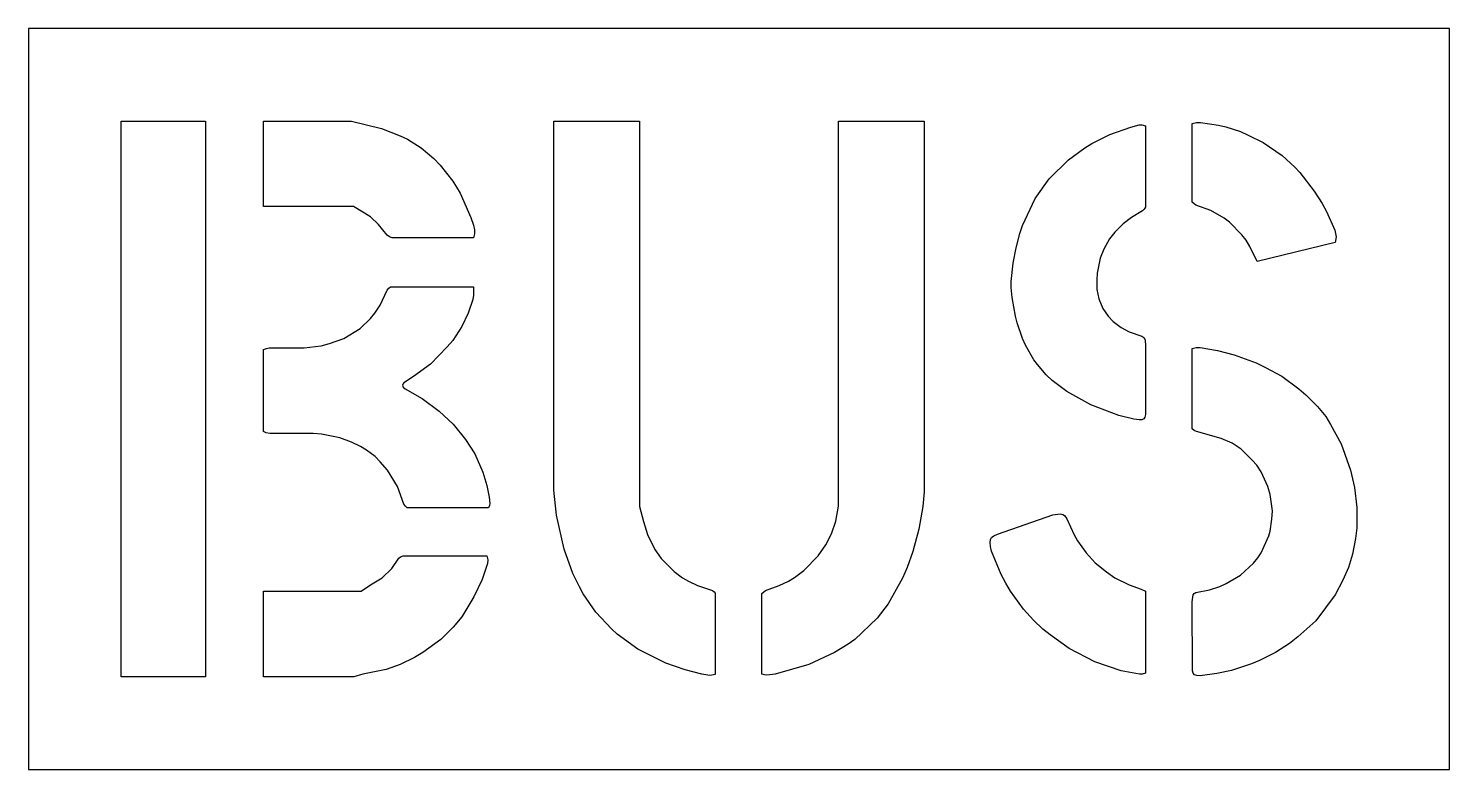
# Model space of a CAD drawing. Header units: inches. Extents: x 0 to 46, y 0 to 24.
import ezdxf

# ---------------------------------------------------------------- set-up
doc = ezdxf.new("R2010")
doc.units = ezdxf.units.IN
doc.header["$MEASUREMENT"] = 0
doc.layers.add('CUT', color=1, linetype='Continuous')

msp = doc.modelspace()

# ---------------------------------------------------------------- linework, layer by layer
at = {"layer": 'CUT'}
for points in [[(0, 0), (46, 0), (46, 24), (0, 24)], [(3, 3), (3, 20.997), (5.736, 20.997), (5.736, 3)], [(12.268, 20.414), (12.708, 20.138), (13.123, 19.792), (13.326, 19.573), (13.736, 19.057), (13.974, 18.663), (14.324, 17.878), (14.405, 17.632), (14.438, 17.478), (14.438, 17.349), (14.401, 17.22), (11.771, 17.22), (11.685, 17.251), (11.614, 17.301), (11.333, 17.653), (11.073, 17.899), (10.523, 18.228), (7.609, 18.228), (7.609, 21), (10.453, 21), (10.946, 20.882), (11.424, 20.758), (12.035, 20.526)], [(17.96, 5.694), (17.832, 5.92), (17.622, 6.351), (17.337, 7.141), (17.095, 8.24), (17.006, 9.048), (17.006, 21), (19.778, 21), (19.778, 8.517), (19.905, 8.034), (20.036, 7.616), (20.274, 7.132), (20.483, 6.84), (20.904, 6.414), (21.174, 6.211), (21.364, 6.101), (21.654, 5.966), (22.138, 5.798), (22.195, 5.761), (22.233, 5.71), (22.233, 3.08), (22.122, 3.056), (22.056, 3.051), (21.794, 3.093), (21.257, 3.229), (20.633, 3.443), (19.722, 3.9), (19.06, 4.382), (18.873, 4.562), (18.367, 5.101)], [(23.858, 5.794), (24.3, 5.958), (24.607, 6.104), (24.795, 6.217), (25.095, 6.448), (25.558, 6.917), (25.813, 7.275), (25.99, 7.632), (26.132, 8.047), (26.223, 8.533), (26.223, 21), (28.995, 21), (28.995, 8.997), (28.945, 8.517), (28.821, 7.786), (28.629, 7.061), (28.444, 6.539), (28.297, 6.197), (27.826, 5.362), (27.472, 4.904), (26.747, 4.216), (26.537, 4.065), (26.096, 3.79), (25.26, 3.407), (24.166, 3.088), (23.896, 3.056), (23.83, 3.065), (23.739, 3.092), (23.739, 5.704), (23.803, 5.756)], [(33.136, 12.603), (32.947, 12.78), (32.658, 13.112), (32.539, 13.272), (32.273, 13.742), (32.174, 13.959), (32.001, 14.471), (31.945, 14.683), (31.847, 15.285), (31.81, 15.611), (31.805, 15.808), (31.877, 16.398), (31.971, 16.899), (32.092, 17.356), (32.18, 17.621), (32.589, 18.489), (33.037, 19.126), (33.66, 19.746), (34.197, 20.13), (34.416, 20.268), (35.008, 20.561), (35.686, 20.802), (35.952, 20.875), (36.04, 20.876), (36.16, 20.848), (36.16, 18.21), (36.116, 18.148), (36.056, 18.088), (35.703, 17.875), (35.431, 17.673), (35.162, 17.405), (34.991, 17.184), (34.808, 16.852), (34.692, 16.555), (34.596, 16.072), (34.577, 15.858), (34.586, 15.543), (34.649, 15.24), (34.779, 14.929), (34.947, 14.683), (35.111, 14.51), (35.365, 14.317), (35.63, 14.18), (36.039, 14.04), (36.106, 13.991), (36.144, 13.919), (36.16, 13.711), (36.156, 11.494), (36.14, 11.41), (36.109, 11.361), (36.042, 11.329), (35.952, 11.321), (35.778, 11.343), (35.299, 11.467), (34.383, 11.815), (33.614, 12.242)], [(39.486, 20.548), (39.971, 20.311), (40.578, 19.89), (40.99, 19.511), (41.152, 19.335), (41.617, 18.734), (41.873, 18.335), (42.013, 18.07), (42.289, 17.472), (42.329, 17.246), (42.302, 17.067), (39.77, 16.452), (39.54, 16.94), (39.421, 17.146), (39.28, 17.313), (38.879, 17.731), (38.704, 17.86), (38.267, 18.102), (37.789, 18.279), (37.734, 18.317), (37.672, 18.37), (37.672, 20.92), (37.808, 20.954), (37.938, 20.957), (38.52, 20.865), (38.753, 20.809), (39.229, 20.657)], [(8.93, 13.659), (9.474, 13.726), (9.744, 13.792), (10.213, 13.962), (10.739, 14.288), (11.072, 14.603), (11.209, 14.774), (11.384, 15.042), (11.608, 15.524), (11.665, 15.587), (11.725, 15.636), (14.405, 15.636), (14.405, 15.357), (14.381, 15.221), (14.239, 14.784), (14.032, 14.352), (13.739, 13.899), (13.555, 13.689), (13.012, 13.13), (12.464, 12.727), (12.156, 12.524), (12.115, 12.48), (12.103, 12.443), (12.127, 12.382), (12.191, 12.325), (12.745, 12.013), (13.291, 11.608), (13.743, 11.185), (14.152, 10.693), (14.45, 10.22), (14.707, 9.636), (14.839, 9.202), (14.918, 8.819), (14.933, 8.611), (14.92, 8.549), (14.887, 8.472), (12.259, 8.472), (12.203, 8.527), (12.153, 8.595), (11.946, 9.171), (11.626, 9.7), (11.389, 9.97), (11.219, 10.138), (10.948, 10.342), (10.744, 10.467), (10.455, 10.604), (10.079, 10.739), (9.488, 10.861), (9.217, 10.883), (7.818, 10.886), (7.698, 10.905), (7.609, 10.95), (7.609, 13.598), (7.708, 13.638), (7.794, 13.653)], [(37.742, 3.067), (37.696, 3.12), (37.677, 3.202), (37.673, 5.437), (37.696, 5.655), (37.731, 5.703), (37.786, 5.733), (38.224, 5.822), (38.567, 5.932), (38.766, 6.022), (39.229, 6.296), (39.657, 6.686), (39.797, 6.855), (39.906, 7.021), (40.152, 7.566), (40.193, 7.719), (40.251, 8.106), (40.263, 8.38), (40.194, 8.903), (40.113, 9.168), (39.9, 9.641), (39.756, 9.857), (39.613, 10.022), (39.255, 10.371), (38.96, 10.573), (38.611, 10.72), (37.81, 10.948), (37.737, 10.985), (37.672, 11.03), (37.672, 13.637), (37.796, 13.67), (37.924, 13.669), (38.491, 13.566), (39.028, 13.427), (39.742, 13.168), (40.047, 13.021), (40.574, 12.734), (41.123, 12.334), (41.35, 12.138), (41.728, 11.754), (41.992, 11.428), (42.15, 11.174), (42.496, 10.543), (42.798, 9.697), (42.92, 9.136), (43, 8.486), (42.998, 7.828), (42.959, 7.482), (42.861, 6.978), (42.724, 6.54), (42.544, 6.139), (42.302, 5.657), (41.666, 4.812), (41.083, 4.294), (40.819, 4.082), (40.363, 3.793), (39.846, 3.53), (39.588, 3.424), (38.943, 3.212), (38.462, 3.11), (37.931, 3.038), (37.819, 3.043)], [(34.89, 6.405), (35.166, 6.208), (35.633, 5.982), (36.016, 5.843), (36.158, 5.773), (36.158, 3.121), (36.049, 3.089), (35.962, 3.087), (35.372, 3.2), (34.52, 3.485), (33.689, 3.922), (33.069, 4.36), (32.836, 4.549), (32.53, 4.836), (32.21, 5.193), (31.792, 5.779), (31.633, 6.033), (31.487, 6.316), (31.175, 7.068), (31.137, 7.222), (31.126, 7.357), (31.138, 7.447), (31.177, 7.519), (31.245, 7.571), (31.369, 7.623), (33.163, 8.248), (33.391, 8.282), (33.477, 8.263), (33.533, 8.226), (33.606, 8.122), (33.85, 7.598), (33.958, 7.408), (34.236, 7.017), (34.531, 6.692)], [(12.769, 3.794), (12.497, 3.627), (12.029, 3.4), (11.576, 3.245), (10.82, 3.086), (10.536, 3), (7.609, 3), (7.609, 5.775), (10.772, 5.775), (11.07, 5.983), (11.446, 6.208), (11.761, 6.512), (11.987, 6.849), (12.042, 6.889), (12.126, 6.924), (14.833, 6.924), (14.867, 6.795), (14.857, 6.668), (14.683, 6.159), (14.421, 5.598), (14.025, 4.951), (13.749, 4.609), (13.352, 4.215)]]:
    msp.add_lwpolyline(points, close=True, dxfattribs=at)

doc.saveas('drawing.dxf')
